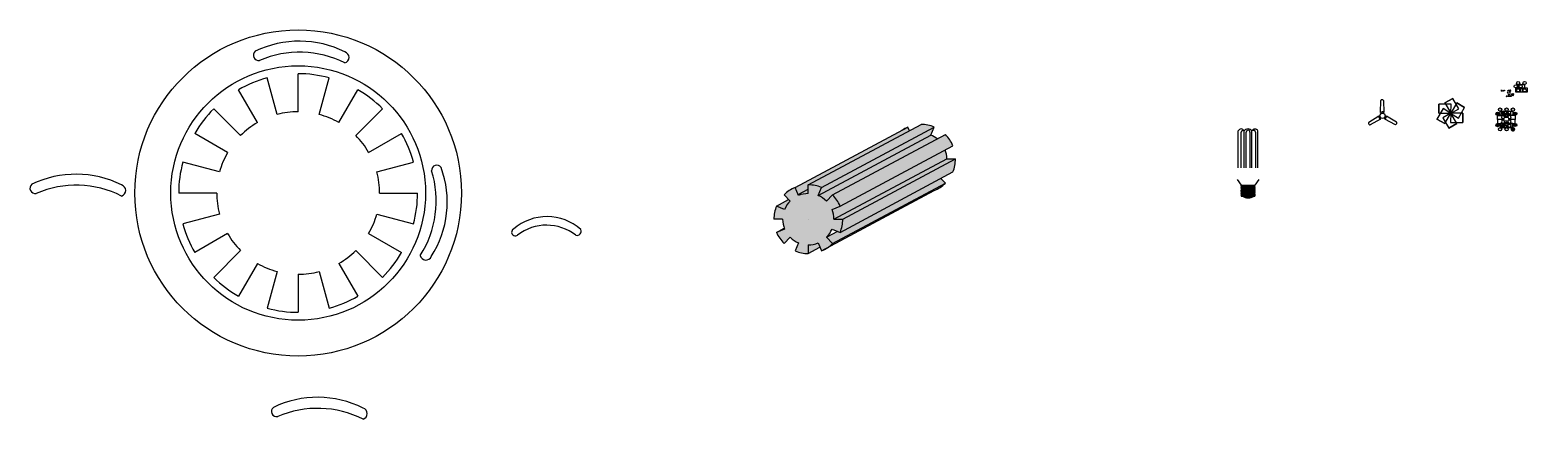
# Model space of a CAD drawing. Header units: millimetres. Extents: x -2330808 to 42764, y -518211 to 99700.
import ezdxf

# ---------------------------------------------------------------- set-up
doc = ezdxf.new("R2010")
doc.units = ezdxf.units.MM

# ---------------------------------------------------------------- blocks, each defined once
blk = doc.blocks.new('*U1')
for p, q in [((-9305, 7350), (-9620, -7350)), ((9620, 7035), (-9311, 7035)), ((9620, -7350), (9620, 7035)), ((9620, 7035), (9620, -7350)), ((-9620, -7350), (9620, -7350))]:
    blk.add_line(p, q)
blk = doc.blocks.new('*U2')
at = {"color": 0, "linetype": 'ByBlock', "lineweight": -2, "transparency": 16777216}
for p, rotation in [((-87414, -25696), 180), ((-76665, -21150), 119.9999999999999), ((-67354, -28186), 59.99999999999989), ((-88851, -37278), 239.9999999999998), ((-79540, -44313), 299.9999999999998)]:
    blk.add_blockref('*U1', p, dxfattribs=dict(at, rotation=rotation))
blk.add_blockref('*U1', (-68791, -39767), dxfattribs=at)
blk = doc.blocks.new('*U3')
for p, q in [((-2959, -10133), (-2521, 8640)), ((2959, -10067), (2106, 8691))]:
    blk.add_line(p, q)
for centre, radius, start, end in [((-196, 7574), 2558, 334.113217, 155.380926), ((51, -14705), 5474, 57.912683, 123.355026)]:
    blk.add_arc(centre, radius, start, end)
blk = doc.blocks.new('*U4')
at = {"color": 0, "linetype": 'ByBlock', "lineweight": -2, "transparency": 16777216}
blk.add_blockref('*U3', (-186678, -21207), dxfattribs=at)
for p, rotation in [((-199605, -44705), 120), ((-172792, -44151), 240)]:
    blk.add_blockref('*U3', p, dxfattribs=dict(at, rotation=rotation))
blk = doc.blocks.new('*U5')
for points in [[(-1592, -1141), (-1592, 1076)], [(1592, -900), (1592, 1141)]]:
    blk.add_lwpolyline(points)
blk = doc.blocks.new('*U6')
at = {"color": 0, "linetype": 'ByBlock', "lineweight": -2, "transparency": 16777216}
for p, rotation in [((-190418, -39464), 120), ((-181925, -38815), 239.9999999999999)]:
    blk.add_blockref('*U5', p, dxfattribs=dict(at, rotation=rotation))
blk.add_blockref('*U5', (-186734, -31785), dxfattribs=at)

msp = doc.modelspace()

# ---------------------------------------------------------------- hatches: boundary and pattern name
h = msp.add_hatch()
h.set_pattern_fill('EARTH', color=6)
h.paths.add_polyline_path([(2692, 3037), (2373, 3247), (2597, 2872)])
h = msp.add_hatch(color=256)
h.dxf.hatch_style = 1
h.set_gradient(color1=(102, 0, 204), color2=(0, 0, 0), name='HEMISPHERICAL')
h.paths.add_polyline_path([(3543, 3247), (3099, 3247), (3221, 3036)])
h.paths.add_polyline_path([(3222, 2691), (3102, 2484), (3540, 2484)])
at = {"true_color": 0x000000}
h = msp.add_hatch(dxfattribs=at)
h.set_pattern_fill('ESCHER', color=18)
h.paths.add_polyline_path([(10248, -5609, 1), (10732, -5609, 1)])
at = {"true_color": 0xf26722}
h = msp.add_hatch(dxfattribs=at)
h.set_pattern_fill('AR-BRSTD', color=30, scale=0.5)
h.paths.add_polyline_path([(-6690, -33368, 1), (-1541, -33368, 1)])
h.paths.add_polyline_path([(-1488, -51431, 1), (-6637, -51431, 1)])
at = {"true_color": 0x642165}
h = msp.add_hatch(dxfattribs=at)
h.set_pattern_fill('AR-BRSTD', color=219, scale=0.5)
h.paths.add_polyline_path([(7655, -26755, 1), (12804, -26755, 1)])
h.paths.add_polyline_path([(12895, -57959, 1), (7747, -57959, 1)])
h.paths.add_polyline_path([(-2612, -26803, 1), (2537, -26803, 1)])
at = {"true_color": 0x136734}
h = msp.add_hatch(dxfattribs=at)
h.set_pattern_fill('AR-BRSTD', color=116, scale=0.5)
h.paths.add_polyline_path([(2537, -26803, 1), (-2612, -26803, 1)])
h.paths.add_polyline_path([(-2520, -57971, 1), (2628, -57971, 1)])
h.paths.add_polyline_path([(17797, -26755, 1), (22946, -26755, 1)])
at = {"true_color": 0xd19cc7}
h = msp.add_hatch(dxfattribs=at)
h.set_pattern_fill('AR-BRSTD', color=9, scale=0.5)
h.paths.add_polyline_path([(4671, -34657), (4671, -32948), (7096, -32948, 3.15470002)])
h.paths.add_polyline_path([(7306, -52665, 0.08742419), (7151, -51785), (4727, -51799), (4717, -50090, 0.41249105), (2158, -52665, 1)])
at = {"true_color": 0xfecc66}
h = msp.add_hatch(dxfattribs=at)
h.set_pattern_fill('AR-BRSTD', color=31, scale=0.5)
h.paths.add_polyline_path([(26561, -33285, 1), (21412, -33285, 1)])
h.paths.add_polyline_path([(26614, -51348, 1), (21466, -51348, 1)])
at = {"true_color": 0x303030}
h = msp.add_hatch(color=250, dxfattribs=at)
h.dxf.hatch_style = 1
h.paths.add_polyline_path([(-877226, -105012, 0.08995183), (-879819, -90717), (-1046371, -179963), (-1059138, -185252, -0.0984914), (-1056039, -200828)])
h.paths.add_polyline_path([(-879376, -143566), (-886770, -136172), (-1046371, -221694), (-1050215, -220101), (-1067961, -229611), (-1058190, -239382)])
h.paths.add_polyline_path([(-1078262, -245448), (-1081167, -238434, -0.0984914), (-1096744, -241533), (-1096744, -255352)])
h.paths.add_polyline_path([(-1125526, -172046), (-1127904, -169668), (-1147117, -179963), (-1134350, -185252, -0.0984914)])
h.paths.add_polyline_path([(-1096744, -152971), (-1112966, -161664), (-1112321, -163223, -0.0984914), (-1096744, -160124)])
h.paths.add_polyline_path([(-1096744, -146305), (-936412, -60392), (-938796, -54639), (-1117609, -150455), (-1112966, -161664), (-1096744, -152971)])
h.paths.add_polyline_path([(-863407, -105012), (-877226, -105012), (-1056039, -200828), (-1042220, -200828)])
at = {"true_color": 0x636466}
h = msp.add_hatch(color=251, dxfattribs=at)
h.dxf.hatch_style = 1
h.paths.add_polyline_path([(-897065, -54639, 0.0984914), (-917930, -50488), (-1096744, -146305, -0.0984914), (-1075879, -150455)])
h.paths.add_polyline_path([(-879819, -90717, 0.00846459), (-880325, -89435), (-867557, -84147, 0.0984914), (-879376, -66458), (-1058190, -162275, -0.0984914), (-1046371, -179963)])
h.paths.add_polyline_path([(-867557, -125877, 0.0984914), (-863407, -105012), (-1042220, -200828, -0.0984914), (-1046371, -221694)])
h.paths.add_polyline_path([(-897065, -155385, 0.0984914), (-879376, -143566), (-1058190, -239382, -0.04860657), (-1066358, -246100)])
at = {"true_color": 0x939598}
h = msp.add_hatch(color=252, dxfattribs=at)
h.dxf.hatch_style = 1
h.paths.add_polyline_path([(-897065, -54639, 0.0984914), (-917930, -50488), (-1096744, -146305, -0.0984914), (-1075879, -150455)])
h.paths.add_polyline_path([(-867557, -125877, 0.0984914), (-863407, -105012), (-1042220, -200828, -0.0984914), (-1046371, -221694)])
h.paths.add_polyline_path([(-897065, -155385, 0.0984914), (-879376, -143566), (-1058190, -239382, -0.04860657), (-1066358, -246100)])
at = {"true_color": 0x303030}
h = msp.add_hatch(color=250, dxfattribs=at)
h.dxf.hatch_style = 1
h.paths.add_polyline_path([(-902354, -67406), (-897065, -54639), (-1075879, -150455), (-1081167, -163223)])
h.paths.add_polyline_path([(-1058190, -162275), (-892305, -73386, 0.07219007), (-902354, -67406), (-1081167, -163223, -0.0984914), (-1067961, -172046)])
at = {"true_color": 0x939598}
h = msp.add_hatch(color=252, dxfattribs=at)
h.dxf.hatch_style = 1
h.paths.add_polyline_path([(-867557, -84147, 0.0984914), (-879376, -66458), (-1058190, -162275, -0.0984914), (-1046371, -179963)])
at = {"true_color": 0x136734}
h = msp.add_hatch(dxfattribs=at)
h.set_pattern_fill('AR-BRSTD', color=116, scale=0.5)
h.paths.add_polyline_path([(17889, -57899, 1), (23038, -57899, 1)])
h = msp.add_hatch(color=256)
h.dxf.hatch_style = 1
h.set_gradient(color1=(147, 149, 152), color2=(99, 100, 102), name='INVSPHERICAL')
h.paths.add_polyline_path([(-1046371, -179963, 0.0984914), (-1058190, -162275), (-1067961, -172046, 0.0984914), (-1081167, -163223), (-1075879, -150455, 0.0984914), (-1096744, -146305), (-1096744, -160124, 0.0984914), (-1112321, -163223), (-1117609, -150455, 0.0984914), (-1135298, -162275), (-1125526, -172046, 0.0984914), (-1134350, -185252), (-1147117, -179963, 0.0984914), (-1151267, -200828), (-1137448, -200828, 0.0984914), (-1134350, -216405), (-1147117, -221694, 0.0984914), (-1135298, -239382), (-1125526, -229611, 0.0984914), (-1112321, -238434), (-1117609, -251201, 0.0984914), (-1096744, -255352), (-1096744, -241533, 0.0984914), (-1081167, -238434), (-1075879, -251201), (-1066358, -246100, 0.04860657), (-1058190, -239382), (-1067961, -229611, 0.0984914), (-1059138, -216405), (-1046371, -221694, 0.0984914), (-1042220, -200828), (-1056039, -200828, 0.0984914), (-1059138, -185252)])
h = msp.add_hatch(color=256)
h.dxf.hatch_style = 1
h.set_gradient(color1=(79, 79, 79), color2=(99, 100, 102))
h.paths.add_polyline_path([(-410275, -146676, 0.32785181), (-410275, -150031), (-388787, -152462, 0.3231811), (-388787, -149107)])
h.paths.add_polyline_path([(-388787, -152462), (-410275, -150031, 0.33934704), (-410275, -153386), (-388787, -155818, 0.3231811)])
h.paths.add_polyline_path([(-388787, -155818), (-410275, -153386, 0.33934704), (-410275, -156742), (-388787, -159173, 0.3231811)])
h.paths.add_polyline_path([(-388787, -159173), (-410275, -156742, 0.33934704), (-410275, -160097), (-388787, -162528, 0.3231811)])
h.paths.add_polyline_path([(-410275, -160097, 0.33934704), (-410275, -163452), (-388787, -163452), (-388787, -162528)])
at = {"true_color": 0x000000}
h = msp.add_hatch(color=18, dxfattribs=at)
h.dxf.hatch_style = 1
h.paths.add_polyline_path([(-388787, -163452), (-410275, -163452), (-410275, -164010), (-388787, -164010)])
at = {"true_color": 0x605748}
h = msp.add_hatch(color=251, dxfattribs=at)
h.dxf.hatch_style = 1
h.paths.add_polyline_path([(-390109, -164010), (-408603, -164010, 0.33180915)])

# ---------------------------------------------------------------- linework, layer by layer
for p, q in [((-1905564, -30181), (-1905564, 30092)), ((-1970099, -47473), (-2000235, 4725)), ((-1938970, -34579), (-1954569, 23640)), ((-1872158, -34579), (-1856558, 23640)), ((-1841029, -47473), (-1810892, 4725)), ((1363, 4044), (2473, 4044)), ((2373, 2484), (2956, 3494)), ((3543, 3247), (2373, 3247)), ((2373, 3247), (2968, 2251)), ((2373, 2484), (3543, 3247)), ((2373, 3247), (3540, 2484)), ((3540, 2484), (2373, 2484)), ((2473, 4044), (2473, 3659)), ((2473, 3659), (3316, 3659)), ((2968, 3247), (2597, 2872)), ((2968, 3247), (2597, 2872)), ((2597, 2872), (3221, 3036)), ((2597, 2872), (3316, 2872)), ((2597, 2872), (2968, 2484)), ((3102, 2484), (2597, 2872)), ((3321, 2862), (2692, 3037)), ((2701, 2698), (2692, 3037)), ((2692, 3037), (2701, 2698)), ((3221, 3036), (2692, 3036)), ((2692, 3036), (2968, 2484)), ((2692, 3036), (2829, 2484)), ((2968, 3247), (2694, 3036)), ((2701, 2698), (2813, 3247)), ((2813, 3247), (2701, 2698)), ((2701, 2698), (3099, 3247)), ((2701, 2698), (3316, 2872)), ((2701, 2698), (2968, 2484)), ((2968, 2484), (2701, 2698)), ((2701, 2698), (3222, 2691)), ((3222, 2691), (2701, 2698)), ((2701, 2698), (3102, 2484)), ((2813, 3247), (3102, 2484)), ((2813, 3247), (2829, 2484)), ((3222, 2691), (2813, 3247)), ((2813, 3247), (3321, 2862)), ((2829, 2484), (3099, 3247)), ((2829, 2484), (3221, 3036)), ((2829, 2484), (3316, 2872)), ((3222, 2691), (2829, 2484)), ((2829, 2484), (3102, 2484)), ((2956, 3494), (3540, 2484)), ((2968, 2251), (2968, 3474)), ((2968, 2251), (3543, 3247)), ((2968, 3247), (3222, 2691)), ((2968, 3247), (3221, 3036)), ((3321, 2862), (2968, 3247)), ((3221, 3036), (2968, 2484)), ((2968, 2484), (3321, 2862)), ((2968, 2484), (3222, 2691)), ((2968, 2484), (2968, 2484)), ((3102, 2484), (3099, 3247)), ((3222, 2691), (3099, 3247)), ((3221, 3036), (3102, 2484)), ((3222, 2691), (3221, 3036)), ((13684, -2701), (13684, -2701)), ((13684, -2701), (13684, -2701)), ((13684, -2701), (13684, -2701)), ((-1996830, -67985), (-2039450, -25365)), ((-1814297, -67985), (-1771678, -25365)), ((-2017342, -94716), (-2069540, -64580)), ((-1793786, -94716), (-1741588, -64580)), ((-1117609, -150455), (-938796, -54639)), ((-1096744, -146305), (-917930, -50488)), ((-1081167, -163223), (-902354, -67406)), ((-1075879, -150455), (-897065, -54639)), ((-1058190, -162275), (-879376, -66458)), ((-936412, -60392), (-938796, -54639)), ((-902354, -67406), (-897065, -54639)), ((-415199, -119127), (-415199, -60498)), ((-410540, -119127), (-410550, -62761)), ((-405901, -119127), (-405901, -60498)), ((-402647, -119127), (-402647, -62879)), ((-396574, -62879), (-396574, -119127)), ((-393488, -119331), (-393488, -60702)), ((-387600, -62761), (-387600, -119127)), ((-383953, -119127), (-383953, -60702)), ((-1046371, -179963), (-867557, -84147)), ((-2030236, -125845), (-2088455, -110246)), ((-1780891, -125845), (-1722673, -110246)), ((-1056039, -200828), (-877226, -105012)), ((-1042220, -200828), (-863407, -105012)), ((-877226, -105012), (-863407, -105012)), ((-1046371, -221694), (-867557, -125877)), ((-886770, -136172), (-879376, -143566)), ((-416766, -137908), (-410275, -146676)), ((-382295, -137908), (-388787, -146676)), ((-2034634, -159251), (-2094907, -159251)), ((-1776494, -159251), (-1716221, -159251)), ((-1125526, -172046), (-1135298, -162275)), ((-1112321, -163223), (-1117609, -150455)), ((-1112966, -161664), (-1096744, -152971)), ((-1096744, -160124), (-1096744, -146305)), ((-1081167, -163223), (-1075879, -150455)), ((-1075879, -251201), (-897065, -155385)), ((-1067961, -172046), (-1058190, -162275)), ((-1058190, -239382), (-879376, -143566)), ((-410275, -146676), (-388787, -149107)), ((-410275, -146676), (-388787, -146676)), ((-410275, -150031), (-388787, -152462)), ((-410275, -153386), (-388787, -155818)), ((-410275, -156742), (-388787, -159173)), ((-410275, -156742), (-388787, -159173)), ((-410275, -156742), (-388787, -159173)), ((-410275, -156742), (-388787, -159173)), ((-410275, -160097), (-388787, -162528)), ((-410275, -163452), (-410275, -164010)), ((-410275, -163452), (-388787, -163452)), ((-410275, -164010), (-388827, -164010)), ((-388787, -146676), (-388787, -146676)), ((-388787, -162528), (-388787, -164010)), ((-1147117, -179963), (-1127904, -169668)), ((-1134350, -185252), (-1147117, -179963)), ((-1059138, -185252), (-1046371, -179963)), ((-2030236, -192657), (-2088455, -208257)), ((-1780891, -192657), (-1722673, -208257)), ((-1137448, -200828), (-1151267, -200828)), ((-1096744, -200828), (-1096744, -200828)), ((-1056039, -200828), (-1042220, -200828)), ((-2017342, -223786), (-2069540, -253923)), ((-1793786, -223786), (-1741588, -253923)), ((-1147117, -221694), (-1134855, -215123)), ((-1134350, -216405), (-1147117, -221694)), ((-1125526, -229611), (-1135298, -239382)), ((-1067961, -229611), (-1050215, -220101)), ((-1067961, -229611), (-1058190, -239382)), ((-1059138, -216405), (-1046371, -221694)), ((-1996830, -250518), (-2039450, -293137)), ((-1814297, -250518), (-1771678, -293137)), ((-1112321, -238434), (-1117609, -251201)), ((-1096744, -241533), (-1096744, -255352)), ((-1096744, -255352), (-1078262, -245448)), ((-1081167, -238434), (-1075879, -251201)), ((-1970099, -271029), (-2000235, -323227)), ((-1938970, -283924), (-1954569, -342143)), ((-1872158, -283924), (-1856558, -342143)), ((-1841029, -271029), (-1810892, -323227)), ((-1905564, -288322), (-1905564, -348594))]:
    msp.add_line(p, q)
for points, const_width in [([(2701, 2698), (2701, 2698), (2701, 2698)], 10), ([(5019, 2188), (6697, 2188), (6697, 1581), (5019, 1581), (5019, 2188)], 10), ([(10025, 3740), (10038, 3740)], 600), ([(9813, -5543), (9721, -5559), (9639, -5590), (9721, -5713), (9721, -5713), (9721, -5713), (9721, -5713), (9875, -5713)], 10), ([(-416766, -119127), (-382521, -119127), (-382521, -137908)], 10), ([(-416766, -119127), (-416766, -137908)], 10)]:
    msp.add_lwpolyline(points, dxfattribs=dict(const_width=const_width))
for points in [[(4609, 3718), (5151, 3718), (5151, 3144), (5981, 3144), (5981, 3490), (5981, 3966), (7013, 3966), (7013, 3040), (6046, 3040)], [(10105, -35835), (-38, -35835), (-38, -29378), (10105, -29378), (10105, -32948)], [(4671, -35965), (4671, -32948), (14814, -32948), (14814, -35965)], [(10229, -32948), (10229, -29330), (20372, -29330), (20372, -35787), (10229, -35787)], [(10229, -32948), (10229, -29330), (20372, -29330), (20372, -35787), (10229, -35787)], [(10143, -48880), (1, -48940), (39, -55397), (10181, -55337), (10160, -51767)], [(4717, -50090), (4727, -51799), (7151, -51785)], [(10285, -51766), (10306, -55384), (20448, -55325), (20410, -48868), (10268, -48927)], [(10285, -51766), (10306, -55384), (20448, -55325), (20410, -48868), (10268, -48927)]]:
    msp.add_lwpolyline(points)
for points in [[(24705, 7461), (34847, 7461), (34847, 1004), (24705, 1004)], [(28639, 12814), (38782, 12814), (38782, 6357), (28639, 6357)], [(32621, 7509), (42764, 7509), (42764, 1052), (32621, 1052)], [(12433, -5117), (13599, -5117), (13599, -5736), (12433, -5736)], [(14742, -4999), (16000, -4999), (16000, -5740), (14742, -5740)], [(16540, -5043), (17405, -5043), (17405, -5888), (16540, -5888)]]:
    msp.add_lwpolyline(points, close=True)
for points in [[(13845, -36154), (13845, -35860), (23987, -35860), (23987, -42317), (13845, -42317), (13845, -41106, 0.41421356), (12143, -39405), (7728, -39405, 0.41421356), (6027, -41106), (6027, -42399), (-4116, -42399), (-4116, -35942), (6027, -35942), (6027, -36351)], [(13881, -48539), (13883, -48833), (24025, -48774), (23987, -42317), (13845, -42376), (13852, -43587, -0.41421356), (12161, -45298), (7745, -45324, -0.41421356), (6034, -43633), (6027, -42340), (-4116, -42399), (-4078, -48856), (4709, -48805)]]:
    msp.add_lwpolyline(points, format="xyb")
for centre, radius in [((-1905564, -159251), 258952), ((-1905564, -159251), 201968), ((4315, 2841), 36.7), ((13915, 3247), 931), ((13915, 3247), 931), ((13915, 3247), 931), ((15448, 198), 72.1), ((15803, 3755), 262), ((24705, 10035), 2574), ((28639, 15389), 2574), ((28639, 3783), 2574), ((32621, 10083), 2574), ((38782, 15389), 2574), ((38782, 3783), 2574), ((10490, -5609), 335), ((10490, -5609), 242), ((13016, -5432), 663), ((13684, -2701), 817), ((15371, -5370), 730), ((16978, -5463), 421), ((18095, -2648), 817), ((20133, -4129), 817), ((20504, -2204), 817), ((-186359, -36688), 4184), ((-4116, -33368), 2574), ((-38, -26803), 2574), ((9989, -35511), 2574), ((9989, -35511), 2574), ((10030, -49205), 2574), ((10030, -49205), 2574), ((10229, -26755), 2574), ((20372, -26755), 2574), ((23987, -33285), 2574), ((-4062, -51431), 2574), ((54, -57971), 2574), ((4732, -52665), 2574), ((10321, -57959), 2574), ((14874, -52605), 2574), ((20463, -57899), 2574), ((24040, -51348), 2574)]:
    msp.add_circle(centre, radius)
for centre, radius, start, end in [((-1903546, -79425), 161186, 63.41478, 115.752742), ((-1968466, 59329), 8210, 128.522736, 282.252901), ((-1903546, -96983), 161186, 63.41478, 113.076168), ((-1833957, 55940), 9141, 286.170601, 73.829399), ((-1905564, -159251), 189343, 75, 90), ((-1905564, -159251), 189343, 105, 120), ((-1905564, -159251), 189343, 45, 60), ((11593, 3263), 568, 185.705379, 20.608536), ((12079, 159), 683, 178.655118, 69.492435), ((11913, 403), 566, 203.838634, 44.308919), ((14519, 741), 304, 4.209206, 176.891248), ((15202, 2230), 359, 186.056966, 89.157932), ((15967, 244), 741, 118.1759, 326.629317), ((16201, 3059), 802, 205.262632, 119.769202), ((16201, 3059), 802, 205.262632, 119.769202), ((16249, 502), 746, 147.953885, 296.851332), ((10485, -6240), 968, 44.73363, 133.965856), ((10488, -5334), 721, 211.724873, 341.836569), ((15649, -87), 209, 238.893316, 352.471609), ((-1905564, -159251), 189343, 135, 150), ((-1905564, -159251), 129070, 90, 105), ((-1905564, -159251), 129070, 60, 75), ((4671, -32082), 2574, 340.351826, 270), ((4671, -38539), 2574, 340.351826, 301.76684), ((4694, -46208), 2574, 58.570323, 19.985337), ((14814, -32082), 2574, 270, 199.648174), ((14814, -38539), 2574, 247.884317, 199.648174), ((14836, -46148), 2574, 160.688989, 112.452846), ((-1905564, -159251), 129070, 120, 135), ((-1905564, -159251), 129070, 30, 45), ((-1905564, -159251), 189343, 15, 30), ((-917930, -105012), 54523, 112.5, 123.868954), ((-917930, -105012), 54523, 67.5, 90), ((-917930, -105012), 40704, 50.983905, 67.5), ((-917930, -105012), 54523, 22.5, 45), ((-410550, -62761), 5171, 25.961569, 154.038431), ((-407555, -63006), 3005, 56.601391, 175.321747), ((-399776, -65594), 7968, 37.879815, 140.237018), ((-399611, -62772), 3038, 357.971223, 182.028777), ((-388720, -63379), 5468, 29.317663, 150.682337), ((-391297, -63885), 3864, 16.904506, 124.530475), ((-1905564, -159251), 129070, 150, 165), ((-917930, -105012), 40704, 0, 20.560106), ((-1905564, -159251), 189343, 165, 180), ((-1685775, -123192), 8210, 32.641119, 186.371284), ((-917930, -105012), 54523, 337.5, 0), ((-2257678, -290600), 161186, 63.41478, 115.752742), ((-1905564, -159251), 129070, 0, 15), ((-1847916, -171752), 161186, 327.533163, 17.194551), ((-1830450, -173552), 161186, 327.533163, 19.871125), ((-2322598, -151847), 8210, 128.522736, 282.252901), ((-2257678, -308158), 161186, 63.41478, 113.076168), ((-2188088, -155235), 9141, 286.170601, 73.829399), ((-1905564, -159251), 129070, 180, 195), ((-1905564, -159251), 189343, 345, 0), ((-1096744, -200828), 54523, 112.5, 135), ((-1096744, -200828), 40704, 90, 112.5), ((-1096744, -200828), 54523, 67.5, 90), ((-1096744, -200828), 40704, 45, 67.5), ((-1096744, -200828), 54523, 22.5, 45), ((-917930, -105012), 54523, 292.5, 315), ((-408087, -151709), 2756, 142.511017, 217.488983), ((-408087, -155064), 2756, 142.511017, 217.488983), ((-408087, -158419), 2756, 142.511017, 217.488983), ((-408087, -161774), 2756, 142.511017, 217.488983), ((-407991, -148354), 2833, 143.696352, 216.303648), ((-399356, -151610), 15468, 233.287367, 306.712633), ((-390379, -147892), 2003, 322.642428, 37.357572), ((-391111, -150785), 2867, 324.180296, 35.819704), ((-391111, -154140), 2867, 324.180296, 35.819704), ((-391111, -157495), 2867, 324.180296, 35.819704), ((-391111, -160850), 2867, 324.180296, 35.819704), ((-1096744, -200828), 54523, 157.5, 180), ((-1096744, -200828), 40704, 135, 157.5), ((-1096744, -200828), 40704, 0, 22.5), ((-1905564, -159251), 189343, 195, 210), ((-1905564, -159251), 129070, 330, 345), ((-1511217, -278312), 81526, 48.525762, 130.600434), ((-1511726, -285378), 75059, 51.745624, 127.742288), ((-1096744, -200828), 40704, 180, 202.5), ((-1096744, -200828), 54523, 337.5, 0), ((-1905564, -159251), 129070, 210, 225), ((-1561245, -221406), 5840, 121.231517, 307.742288), ((-1463714, -219674), 6936, 257.178728, 20.646663), ((-1096744, -200828), 54523, 202.5, 225), ((-1096744, -200828), 40704, 225, 247.5), ((-1096744, -200828), 40704, 315, 337.5), ((-1905564, -159251), 129070, 300, 315), ((-1905564, -159251), 189343, 315, 330), ((-1702930, -256646), 9141, 190.288985, 337.947782), ((-1096744, -200828), 54523, 247.5, 270), ((-1096744, -200828), 40704, 270, 292.5), ((-1096744, -200828), 54523, 292.5, 315), ((-1905564, -159251), 129070, 240, 255), ((-1905564, -159251), 129070, 270, 285), ((-1905564, -159251), 189343, 225, 240), ((-1905564, -159251), 189343, 285, 300), ((-1905564, -159251), 189343, 255, 270), ((-1874753, -644796), 161186, 63.41478, 115.752742), ((-1939673, -506043), 8210, 128.522736, 282.252901), ((-1874753, -662354), 161186, 63.41478, 113.076168), ((-1805163, -509431), 9141, 286.170601, 73.829399)]:
    msp.add_arc(centre, radius, start, end)

# ---------------------------------------------------------------- block references
for name in ['*U4', '*U2', '*U6']:
    msp.add_blockref(name, (0, 0))

doc.saveas('drawing.dxf')
